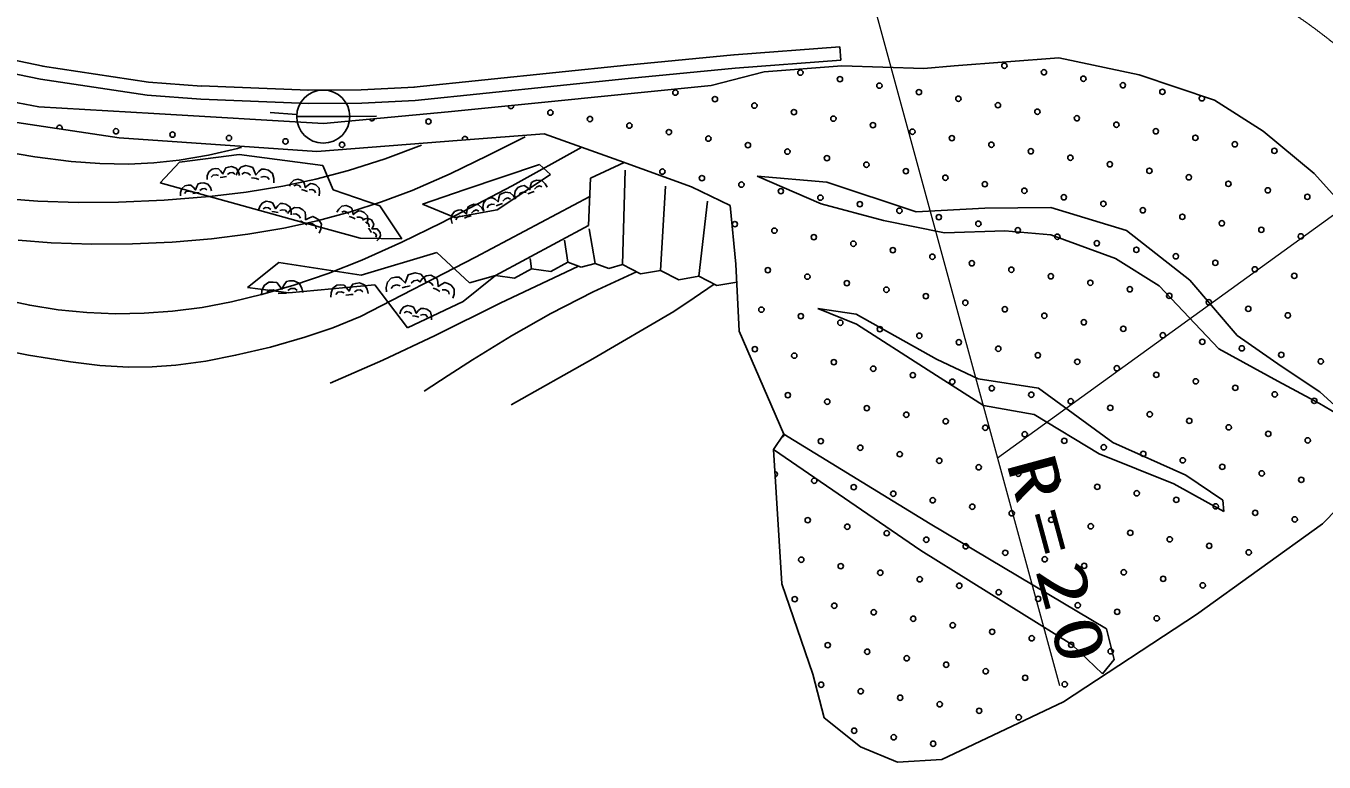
# Model space of a CAD drawing. Units: millimetres, scale not verified. Extents: x 40000 to 680000, y 20000 to 380000.
# Drawn here: x 225814 to 274458, y 271560 to 299138 of the extents above; entities that cross this region are included whole.
import ezdxf

# ---------------------------------------------------------------- set-up
doc = ezdxf.new("R2010")
doc.units = ezdxf.units.MM
doc.header["$LTSCALE"] = 1000
doc.linetypes.add('CHAIN', pattern=[18.5, 12, -1.5, 3.5, -1.5])
for name, color, linetype, lineweight in [('M-BGD', 7, 'Continuous', 25), ('M-BGD-HTXT', 7, 'Continuous', 13), ('M-BMK', 2, 'CHAIN', 13)]:
    doc.layers.add(name, color=color, linetype=linetype, lineweight=lineweight)
doc.styles.add('ＭＳ ゴシック', font='')
doc.styles.get('ＭＳ ゴシック').set_extended_font_data('MS Gothic')

# ---------------------------------------------------------------- blocks, each defined once
blk = doc.blocks.new('BUHIN91')
at = {"color": 7, "linetype": 'Continuous', "lineweight": 25}
for points in [[(96, 627), (233, 584), (369, 486), (435, 328), (414, 193), (376, 90), (275, 35), (141, -22), (255, -116), (341, -203), (338, -305), (319, -430), (213, -578), (49, -627), (-96, -627)], [(-4, -131), (15, -47), (25, 19), (38, 123)], [(120, 155), (181, 242), (199, 358), (145, 446)], [(3, -466), (85, -408), (103, -295), (71, -187)]]:
    blk.add_lwpolyline(points, dxfattribs=at)
blk = doc.blocks.new('BUHIN204')
at = {"color": 7, "linetype": 'Continuous', "lineweight": 25}
blk.add_line((491, 866), (-491, -866), dxfattribs=at)
blk.add_circle((0, 0), 995, dxfattribs=at)

msp = doc.modelspace()

# ---------------------------------------------------------------- linework, layer by layer
at = {"layer": 'M-BGD'}
for p, q in [((222530, 298450), (226461, 297632)), ((252348, 298058), (256308, 298352)), ((256345, 297853), (256308, 298352)), ((222417, 297963), (226359, 297143)), ((248336, 297666), (252336, 298057)), ((252385, 297559), (256345, 297853)), ((264521, 297942), (260595, 297642)), ((267533, 297313), (264521, 297942)), ((226434, 297637), (230411, 297037)), ((240350, 296843), (248336, 297666)), ((248384, 297169), (252385, 297559)), ((251496, 296910), (253477, 297421)), ((253477, 297421), (256384, 297644)), ((256384, 297644), (259459, 297541)), ((260595, 297642), (259459, 297541)), ((270348, 296359), (267533, 297313)), ((222775, 296790), (226294, 296104)), ((226359, 297143), (230355, 296540)), ((230411, 297037), (232398, 296888)), ((232381, 296889), (236405, 296729)), ((236382, 296729), (238372, 296741)), ((238372, 296741), (240376, 296845)), ((240402, 296345), (248384, 297169)), ((241637, 295918), (251496, 296910)), ((230355, 296540), (232361, 296390)), ((232361, 296390), (236385, 296229)), ((236385, 296229), (238398, 296242)), ((238398, 296242), (240402, 296345)), ((272178, 295200), (270348, 296359)), ((229310, 294946), (223293, 295853)), ((226294, 296104), (230601, 295860)), ((230601, 295860), (236963, 295481)), ((235958, 295818), (234961, 295894)), ((236963, 295481), (241637, 295918)), ((237955, 295751), (238955, 295761)), ((236713, 294439), (229310, 294946)), ((242141, 294863), (236713, 294439)), ((245230, 295100), (242141, 294863)), ((248027, 294103), (245230, 295100)), ((272178, 295200), (274087, 293616)), ((233799, 294320), (231565, 294029)), ((236940, 293905), (233799, 294320)), ((231565, 294029), (230847, 293261)), ((237325, 292998), (236940, 293905)), ((245064, 293951), (242275, 293005)), ((245466, 293567), (245064, 293951)), ((246964, 293431), (248235, 294027)), ((250753, 293107), (248027, 294103)), ((243475, 292252), (245466, 293567)), ((246964, 293431), (246900, 291665)), ((248171, 290201), (248265, 293731)), ((255826, 293290), (253210, 293512)), ((253210, 293512), (255619, 292473)), ((274087, 293616), (276705, 290683)), ((230847, 293261), (235933, 291844)), ((239081, 292403), (237325, 292998)), ((242275, 293005), (240668, 292463)), ((249597, 289980), (249780, 293130)), ((252205, 292411), (250753, 293107)), ((259170, 292178), (255826, 293290)), ((239081, 292403), (239894, 291161)), ((240668, 292463), (241881, 291958)), ((251024, 289758), (251356, 292571)), ((252416, 290212), (252205, 292411)), ((255619, 292473), (257951, 291851)), ((241881, 291958), (243475, 292252)), ((261745, 292312), (259170, 292178)), ((264226, 292339), (261745, 292312)), ((267052, 291470), (264226, 292339)), ((235933, 291844), (238341, 291189)), ((243408, 289786), (246900, 291665)), ((247145, 290244), (246917, 291541)), ((257951, 291851), (260237, 291384)), ((260237, 291384), (262502, 291461)), ((262502, 291461), (264220, 291313)), ((269432, 289619), (267052, 291470)), ((238341, 291189), (239894, 291161)), ((246118, 290287), (246000, 291113)), ((264220, 291313), (266642, 290426)), ((241212, 290652), (238381, 289807)), ((242429, 289514), (241212, 290652)), ((244763, 290037), (244711, 290428)), ((266642, 290426), (268279, 289402)), ((235290, 290272), (234112, 289345)), ((238381, 289807), (235290, 290272)), ((244127, 289685), (244763, 290037)), ((244763, 290037), (245482, 289936)), ((245482, 289936), (246118, 290287)), ((246118, 290287), (246624, 290095)), ((246624, 290095), (247145, 290244)), ((247145, 290244), (247651, 290052)), ((247651, 290052), (248171, 290201)), ((248171, 290201), (248847, 289853)), ((248847, 289853), (249597, 289980)), ((249597, 289980), (250274, 289631)), ((252546, 287703), (252416, 290212)), ((238892, 289435), (235661, 289135)), ((240108, 287823), (238892, 289435)), ((242196, 288817), (243408, 289786)), ((243408, 289786), (242429, 289514)), ((243408, 289786), (244127, 289685)), ((250274, 289631), (251024, 289758)), ((251024, 289758), (251701, 289410)), ((251701, 289410), (252451, 289537)), ((271199, 287546), (269432, 289619)), ((235661, 289135), (234112, 289345)), ((268279, 289402), (270518, 287039)), ((240108, 287823), (242196, 288817)), ((256931, 288342), (255491, 288549)), ((255491, 288549), (256933, 287971)), ((259931, 286660), (256931, 288342)), ((254218, 283848), (252546, 287703)), ((256933, 287971), (259625, 286245)), ((272848, 286389), (271199, 287546)), ((270518, 287039), (272725, 285827)), ((261492, 285918), (259931, 286660)), ((259625, 286245), (261702, 284916)), ((274297, 285426), (272848, 286389)), ((263753, 285562), (261492, 285918)), ((266538, 283537), (263753, 285562)), ((272725, 285827), (274288, 284991)), ((275702, 284154), (274297, 285426)), ((261702, 284916), (263592, 284582)), ((263592, 284582), (266033, 283112)), ((275702, 284154), (274288, 284991)), ((254218, 283848), (253822, 283271)), ((259697, 280489), (254218, 283848)), ((253822, 283271), (254141, 278232)), ((259344, 279485), (253822, 283271)), ((266033, 283112), (268831, 281984)), ((269280, 282306), (266538, 283537)), ((276917, 283077), (274406, 280479)), ((270662, 281371), (269280, 282306)), ((270697, 280950), (268831, 281984)), ((270697, 280950), (270662, 281371)), ((266308, 276548), (259697, 280489)), ((274406, 280479), (269674, 277087)), ((259344, 279485), (265003, 275966)), ((255296, 274856), (254141, 278232)), ((269674, 277087), (264695, 273817)), ((266599, 275403), (266308, 276548)), ((265003, 275966), (266156, 274868)), ((266599, 275403), (266156, 274868)), ((255296, 274856), (255729, 273214)), ((260136, 271660), (264695, 273817)), ((255729, 273214), (257089, 272134)), ((257089, 272134), (258469, 271560)), ((258469, 271560), (260136, 271660))]:
    msp.add_line(p, q, dxfattribs=at)
for points in [[(214935, 297961), (217295, 296924), (219681, 295942), (220967, 295471), (222281, 295056), (223536, 294726), (224807, 294455), (226150, 294230), (227503, 294064), (228582, 293985), (229661, 293965), (230609, 294009), (231551, 294113), (232652, 294302), (233741, 294551), (233809, 294567), (233886, 294586)], [(225524, 291107), (226753, 291015), (228277, 290963), (229810, 290972), (231289, 291036), (232764, 291160), (234123, 291333), (235476, 291565), (236729, 291840), (237978, 292175), (239140, 292548), (240281, 292978), (241709, 293599), (243124, 294279), (243822, 294630), (244527, 294988)], [(246640, 294597), (244028, 293151), (241385, 291756), (239903, 291032), (238397, 290364), (237133, 289868), (235848, 289428), (234688, 289087), (233512, 288803), (232412, 288596), (231302, 288448), (230242, 288373), (229170, 288357), (228098, 288401), (227021, 288506), (225953, 288672), (224895, 288896)], [(240631, 294667), (239274, 294165), (237896, 293720), (236676, 293400), (235441, 293138), (234068, 292912), (232690, 292745), (230990, 292610), (229283, 292535), (227772, 292523), (226255, 292571), (225141, 292660)], [(232607, 293383), (232610, 293521), (232664, 293672), (232792, 293775), (232922, 293792), (233027, 293784), (233105, 293705), (233192, 293596), (233249, 293726), (233306, 293829), (233401, 293853), (233522, 293869), (233686, 293810), (233774, 293672), (233813, 293539)], [(233696, 293543), (233752, 293695), (233869, 293843), (234050, 293909), (234201, 293879), (234315, 293831), (234372, 293713), (234429, 293560), (234541, 293683), (234644, 293776), (234759, 293767), (234899, 293739), (235059, 293612), (235105, 293424), (235098, 293262)], [(233035, 293530), (232939, 293564), (232827, 293549), (232760, 293476)], [(233331, 293492), (233249, 293487), (233186, 293479), (233087, 293463)], [(233638, 293587), (233563, 293647), (233454, 293633), (233364, 293576)], [(234229, 293545), (234134, 293619), (234005, 293645), (233902, 293589)], [(234544, 293391), (234451, 293417), (234378, 293432), (234261, 293451)], [(234922, 293381), (234861, 293477), (234735, 293502), (234612, 293472)], [(235686, 293132), (235746, 293251), (235854, 293361), (236007, 293398), (236126, 293360), (236215, 293310), (236250, 293210), (236283, 293080), (236385, 293171), (236476, 293236), (236569, 293219), (236680, 293184), (236799, 293066), (236820, 292910), (236800, 292778)], [(231603, 292768), (231602, 292902), (231650, 293050), (231770, 293153), (231895, 293173), (231997, 293169), (232075, 293095), (232163, 292993), (232214, 293121), (232266, 293221), (232357, 293248), (232474, 293267), (232634, 293216), (232724, 293084), (232766, 292957)], [(232013, 292924), (231919, 292953), (231812, 292936), (231749, 292863)], [(232301, 292896), (232222, 292889), (232161, 292879), (232065, 292861)], [(232595, 292998), (232520, 293054), (232416, 293037), (232330, 292978)], [(236119, 293086), (236049, 293155), (235946, 293187), (235858, 293151)], [(236362, 292933), (236288, 292962), (236230, 292981), (236137, 293007)], [(236667, 292891), (236626, 292974), (236526, 293006), (236423, 292993)], [(246939, 292752), (242660, 290473), (238353, 288248), (237318, 287832), (236260, 287473), (234980, 287108), (233672, 286798), (232560, 286584), (231431, 286429), (230547, 286362), (229661, 286355), (228577, 286423), (227485, 286553), (225910, 286808), (224347, 287121)], [(234531, 292237), (234572, 292372), (234666, 292505), (234818, 292571), (234950, 292552), (235051, 292516), (235105, 292418), (235162, 292288), (235252, 292400), (235336, 292485), (235435, 292483), (235557, 292466), (235702, 292365), (235751, 292205), (235753, 292065)], [(237467, 292158), (237536, 292277), (237654, 292384), (237813, 292413), (237934, 292366), (238022, 292310), (238053, 292205), (238078, 292070), (238189, 292156), (238287, 292218), (238381, 292195), (238493, 292152), (238609, 292024), (238621, 291862), (238592, 291728)], [(234990, 292266), (234905, 292325), (234792, 292341), (234707, 292287)], [(235270, 292149), (235188, 292166), (235124, 292175), (235023, 292187)], [(235595, 292159), (235538, 292238), (235428, 292254), (235323, 292222)], [(235613, 292116), (235717, 292237), (235876, 292332), (236066, 292330), (236194, 292250), (236282, 292166), (236294, 292039), (236293, 291878), (236439, 291952), (236565, 292002), (236668, 291954), (236787, 291880), (236891, 291708), (236868, 291519), (236805, 291371)], [(236104, 291933), (236042, 292034), (235932, 292103), (235818, 292087)], [(237910, 292086), (237842, 292160), (237738, 292200), (237645, 292168)], [(238150, 291913), (238076, 291948), (238017, 291970), (237924, 292003)], [(238462, 291852), (238425, 291940), (238324, 291979), (238218, 291971)], [(238424, 291859), (238521, 291906), (238644, 291922), (238760, 291871), (238817, 291787), (238849, 291712), (238823, 291631), (238779, 291532), (238889, 291539), (238980, 291536), (239030, 291480), (239084, 291402), (239102, 291269), (239037, 291158), (238960, 291085)], [(236341, 291682), (236264, 291738), (236201, 291777), (236101, 291836)], [(236684, 291542), (236661, 291652), (236554, 291719), (236431, 291734)], [(238678, 291617), (238667, 291695), (238617, 291766), (238543, 291787)], [(238757, 291399), (238724, 291454), (238696, 291495), (238650, 291557)], [(238931, 291222), (238946, 291295), (238898, 291365), (238826, 291407)], [(237213, 285755), (239189, 286618), (241149, 287539), (243581, 288754), (246046, 289919), (246282, 290027), (246518, 290135)], [(248697, 289930), (247073, 289176), (245478, 288369), (244004, 287529), (242550, 286632), (241640, 286048), (240734, 285458)], [(234643, 289051), (234659, 289227), (234741, 289415), (234912, 289535), (235079, 289545), (235213, 289526), (235305, 289419), (235407, 289273), (235491, 289434), (235572, 289560), (235696, 289583), (235851, 289593), (236055, 289504), (236155, 289320), (236193, 289147)], [(237241, 288977), (237249, 289137), (237316, 289310), (237467, 289424), (237617, 289439), (237738, 289427), (237825, 289333), (237923, 289205), (237993, 289354), (238062, 289470), (238172, 289495), (238312, 289510), (238499, 289437), (238597, 289274), (238637, 289119)], [(239321, 289172), (239309, 289345), (239358, 289541), (239505, 289684), (239665, 289721), (239797, 289724), (239904, 289635), (240026, 289510), (240081, 289680), (240140, 289814), (240256, 289857), (240405, 289891), (240617, 289838), (240744, 289675), (240808, 289514)], [(239838, 289408), (239714, 289439), (239576, 289407), (239501, 289308)], [(240584, 289552), (240483, 289619), (240349, 289588), (240243, 289505)], [(240570, 289541), (240660, 289670), (240806, 289780), (240991, 289797), (241124, 289732), (241219, 289659), (241244, 289536), (241259, 289378), (241394, 289466), (241513, 289527), (241618, 289491), (241742, 289431), (241861, 289273), (241859, 289086), (241812, 288936)], [(241069, 289413), (240998, 289505), (240884, 289561), (240774, 289534)], [(244001, 284949), (247061, 286668), (250096, 288442), (250852, 288947), (251602, 289460)], [(235202, 289202), (235082, 289253), (234938, 289245), (234846, 289157)], [(235576, 289128), (235471, 289130), (235389, 289125), (235262, 289113)], [(235975, 289223), (235884, 289307), (235744, 289298), (235624, 289232)], [(237740, 289134), (237630, 289176), (237500, 289163), (237421, 289080)], [(238080, 289080), (237985, 289078), (237912, 289070), (237797, 289055)], [(238437, 289180), (238352, 289253), (238226, 289240), (238120, 289176)], [(240213, 289397), (240111, 289381), (240033, 289363), (239911, 289331)], [(241326, 289192), (241245, 289239), (241180, 289271), (241076, 289318)], [(241676, 289090), (241643, 289195), (241531, 289249), (241409, 289251)], [(239820, 288348), (239865, 288478), (239961, 288604), (240113, 288662), (240241, 288639), (240338, 288600), (240387, 288502), (240437, 288373), (240530, 288479), (240615, 288558), (240713, 288553), (240831, 288531), (240968, 288426), (241010, 288268), (241007, 288131)], [(240269, 288358), (240188, 288419), (240078, 288439), (239993, 288390)], [(240537, 288232), (240458, 288253), (240396, 288264), (240298, 288279)], [(240856, 288229), (240803, 288309), (240696, 288329), (240593, 288302)]]:
    msp.add_lwpolyline(points, dxfattribs=at)
for centre in [(262480, 297649), (254836, 297389), (256316, 297145), (263960, 297405), (265440, 297160), (250152, 296641), (257796, 296901), (259276, 296657), (266920, 296916), (268400, 296672), (251632, 296397), (253112, 296153), (260756, 296413), (262236, 296169), (245468, 295894), (254592, 295909), (256072, 295665), (263716, 295925), (265196, 295680), (229188, 295193), (240897, 295558), (246948, 295650), (248428, 295405), (257552, 295421), (259032, 295177), (266676, 295436), (268156, 295192), (231305, 295067), (233423, 294941), (235540, 294815), (237658, 294688), (249908, 295161), (251388, 294917), (260512, 294933), (261992, 294689), (269636, 294948), (271116, 294704), (252868, 294673), (254348, 294429), (263472, 294445), (264952, 294200), (272596, 294460), (255828, 294185), (257308, 293941), (266432, 293956), (267912, 293712), (249664, 293681), (251144, 293437), (258788, 293697), (260268, 293453), (269392, 293468), (270872, 293224), (252624, 293193), (254104, 292949), (261748, 293209), (263228, 292965), (272352, 292980), (255584, 292705), (257064, 292461), (264708, 292720), (266188, 292476), (273832, 292736), (258544, 292217), (260024, 291973), (267668, 292232), (269148, 291988), (252380, 291713), (253860, 291469), (261504, 291729), (262984, 291485), (270628, 291744), (272108, 291500), (255340, 291225), (256820, 290981), (264464, 291240), (265944, 290996), (273588, 291256), (258300, 290737), (259780, 290493), (267424, 290752), (268904, 290508), (253616, 289989), (261260, 290249), (262740, 290005), (270384, 290264), (271864, 290020), (255096, 289745), (256576, 289501), (264220, 289760), (265700, 289516), (273344, 289776), (258056, 289257), (259536, 289013), (267180, 289272), (268660, 289028), (253372, 288509), (261016, 288769), (262496, 288525), (270140, 288784), (271620, 288540), (254852, 288265), (256332, 288021), (263976, 288280), (265456, 288036), (273100, 288296), (257812, 287777), (259292, 287533), (266936, 287792), (268416, 287548), (253127, 287029), (260772, 287289), (262252, 287044), (269896, 287304), (271376, 287060), (254607, 286785), (256087, 286541), (263732, 286800), (265212, 286556), (272856, 286816), (274336, 286572), (257567, 286297), (259047, 286053), (266692, 286312), (268172, 286068), (260527, 285809), (262007, 285564), (269652, 285824), (271132, 285580), (254363, 285305), (255843, 285061), (263487, 285320), (264967, 285076), (272612, 285336), (274092, 285092), (257323, 284817), (258803, 284573), (266447, 284832), (267927, 284588), (260283, 284329), (261763, 284084), (269407, 284344), (270887, 284100), (255599, 283581), (263243, 283840), (264723, 283596), (272368, 283856), (273848, 283612), (257079, 283337), (258559, 283093), (266203, 283352), (267683, 283108), (260039, 282849), (261519, 282604), (269163, 282864), (270643, 282620), (255355, 282101), (262999, 282360), (264479, 282116), (272123, 282376), (273603, 282132), (256835, 281857), (258315, 281613), (265959, 281872), (267439, 281628), (259795, 281369), (261275, 281124), (268919, 281384), (270399, 281140), (255111, 280621), (262755, 280880), (264235, 280636), (271879, 280896), (273359, 280652), (256591, 280377), (258071, 280133), (265715, 280392), (267195, 280148), (259551, 279889), (261031, 279644), (268675, 279904), (270155, 279660), (254867, 279141), (262511, 279400), (263991, 279156), (271635, 279416), (256347, 278897), (257827, 278653), (265471, 278912), (266951, 278668), (259307, 278409), (260787, 278164), (268431, 278424), (269911, 278180), (254623, 277661), (262267, 277920), (263747, 277676), (256103, 277417), (257583, 277173), (265227, 277432), (266707, 277188), (259063, 276929), (268187, 276944), (260543, 276684), (262023, 276440), (255859, 275937), (263503, 276196), (264983, 275952), (257339, 275693), (258819, 275449), (266463, 275708), (260299, 275204), (261779, 274960), (255615, 274457), (263259, 274716), (264739, 274472), (257095, 274213), (258575, 273969), (260055, 273724), (261535, 273480), (263015, 273236), (256851, 272733), (258331, 272489), (259811, 272244)]:
    msp.add_circle(centre, 99.5, dxfattribs=at)
for centre, start, end in [((269880, 296428), 103.1202, 39.41), ((243988, 296138), 176.1545, 15.3351), ((227070, 295319), 330.8401, 192.0029), ((238780, 295684), 204.7404, 345.9351), ((242264, 294902), 347.0375, 201.7318), ((254119, 283825), 279.2189, 11.9208), ((253875, 282345), 276.9511, 90.2827)]:
    msp.add_arc(centre, 99.5, start, end, dxfattribs=at)
at = {"layer": 'M-BGD-HTXT'}
for p, q in [((248820, 332099), (264541, 274428)), ((262216, 282959), (278423, 294678))]:
    msp.add_line(p, q, dxfattribs=at)
at = {"layer": 'M-BMK'}
msp.add_arc((262216, 282959), 20000, 35.871, 76.4324, dxfattribs=at)

# ---------------------------------------------------------------- block references
at = {"layer": 'M-BGD', "rotation": 119.54935}
for name, p in [('BUHIN204', (236955, 295742)), ('BUHIN91', (244747, 292873)), ('BUHIN91', (243562, 292421)), ('BUHIN91', (242377, 291969))]:
    msp.add_blockref(name, p, dxfattribs=at)

# ---------------------------------------------------------------- texts
at = {"layer": 'M-BGD-HTXT', "insert": (262514, 282771), "char_height": 1833, "attachment_point": 7, "rotation": 285.1, "style": 'ＭＳ ゴシック'}
msp.add_mtext('\\T1.24;\\W1.35;R=20', dxfattribs=at)

doc.saveas('drawing.dxf')
